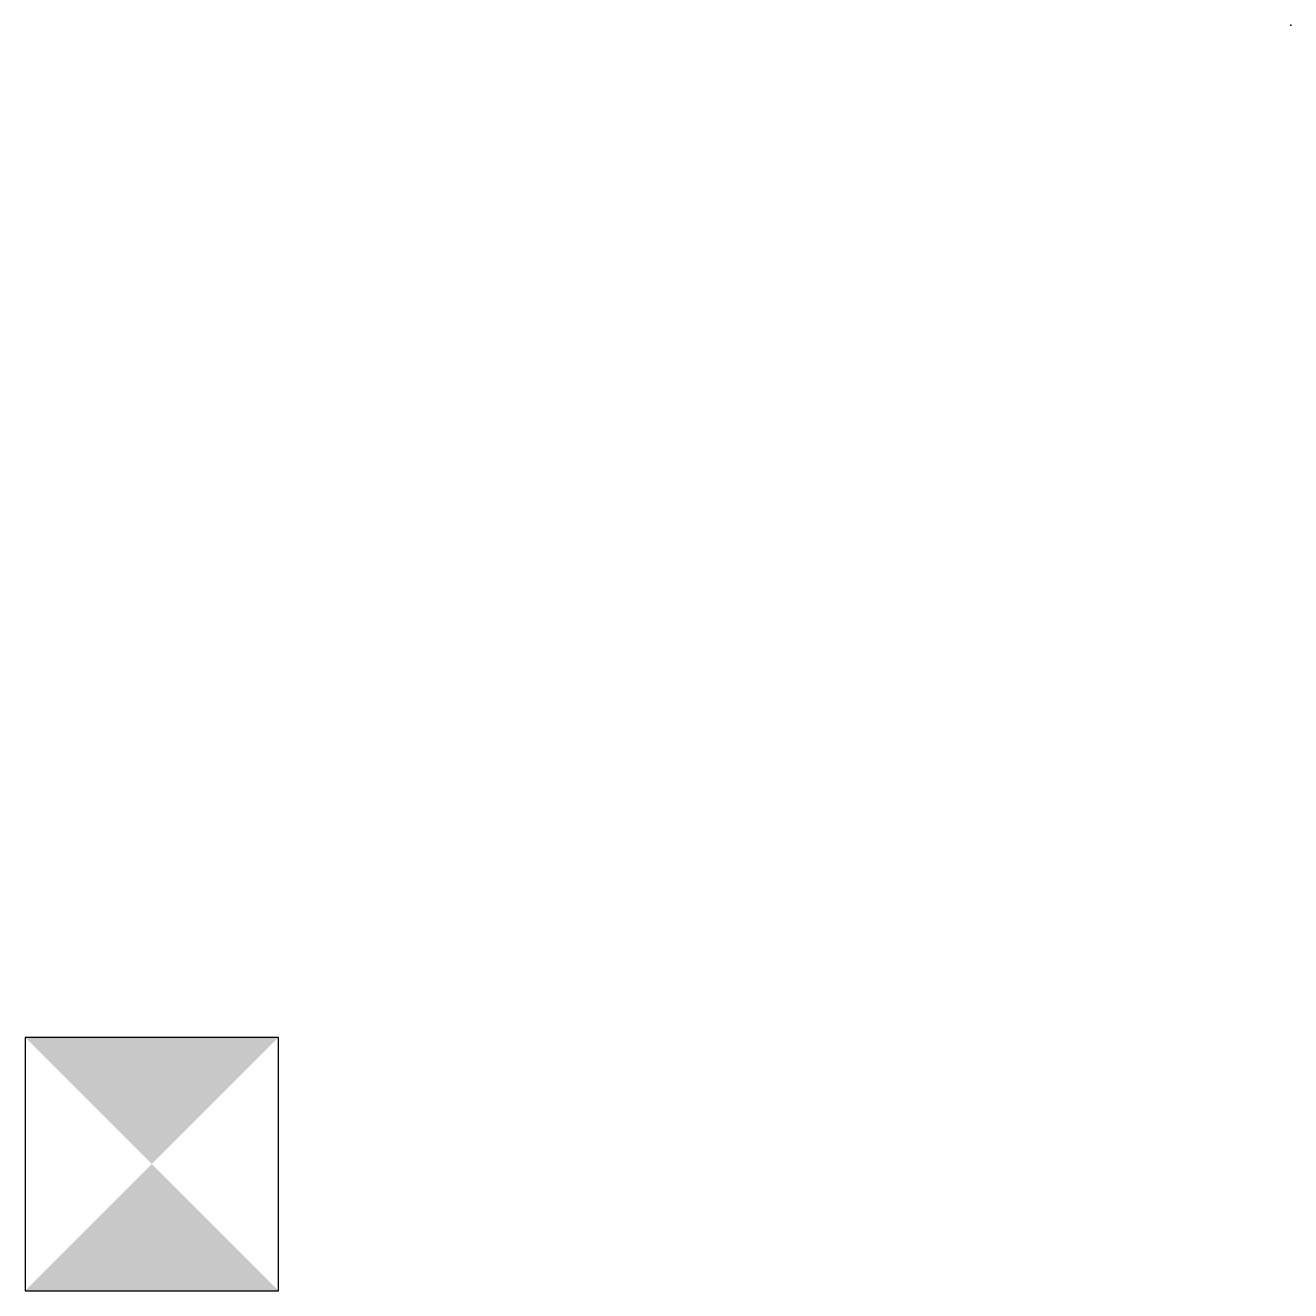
# Model space of a CAD drawing. Extents: x 0 to 5, y 0 to 5.
import ezdxf

# ---------------------------------------------------------------- set-up
doc = ezdxf.new("R2010")
doc.units = 0

msp = doc.modelspace()

# ---------------------------------------------------------------- linework, layer by layer
msp.add_line((0, 0), (1, 0))
msp.add_point((5, 5))
msp.add_solid([(0, 0), (1, 0), (1, 1), (0, 1)])
msp.add_3dface([(0, 0), (1, 0), (1, 1), (0, 1)])

doc.saveas('drawing.dxf')
